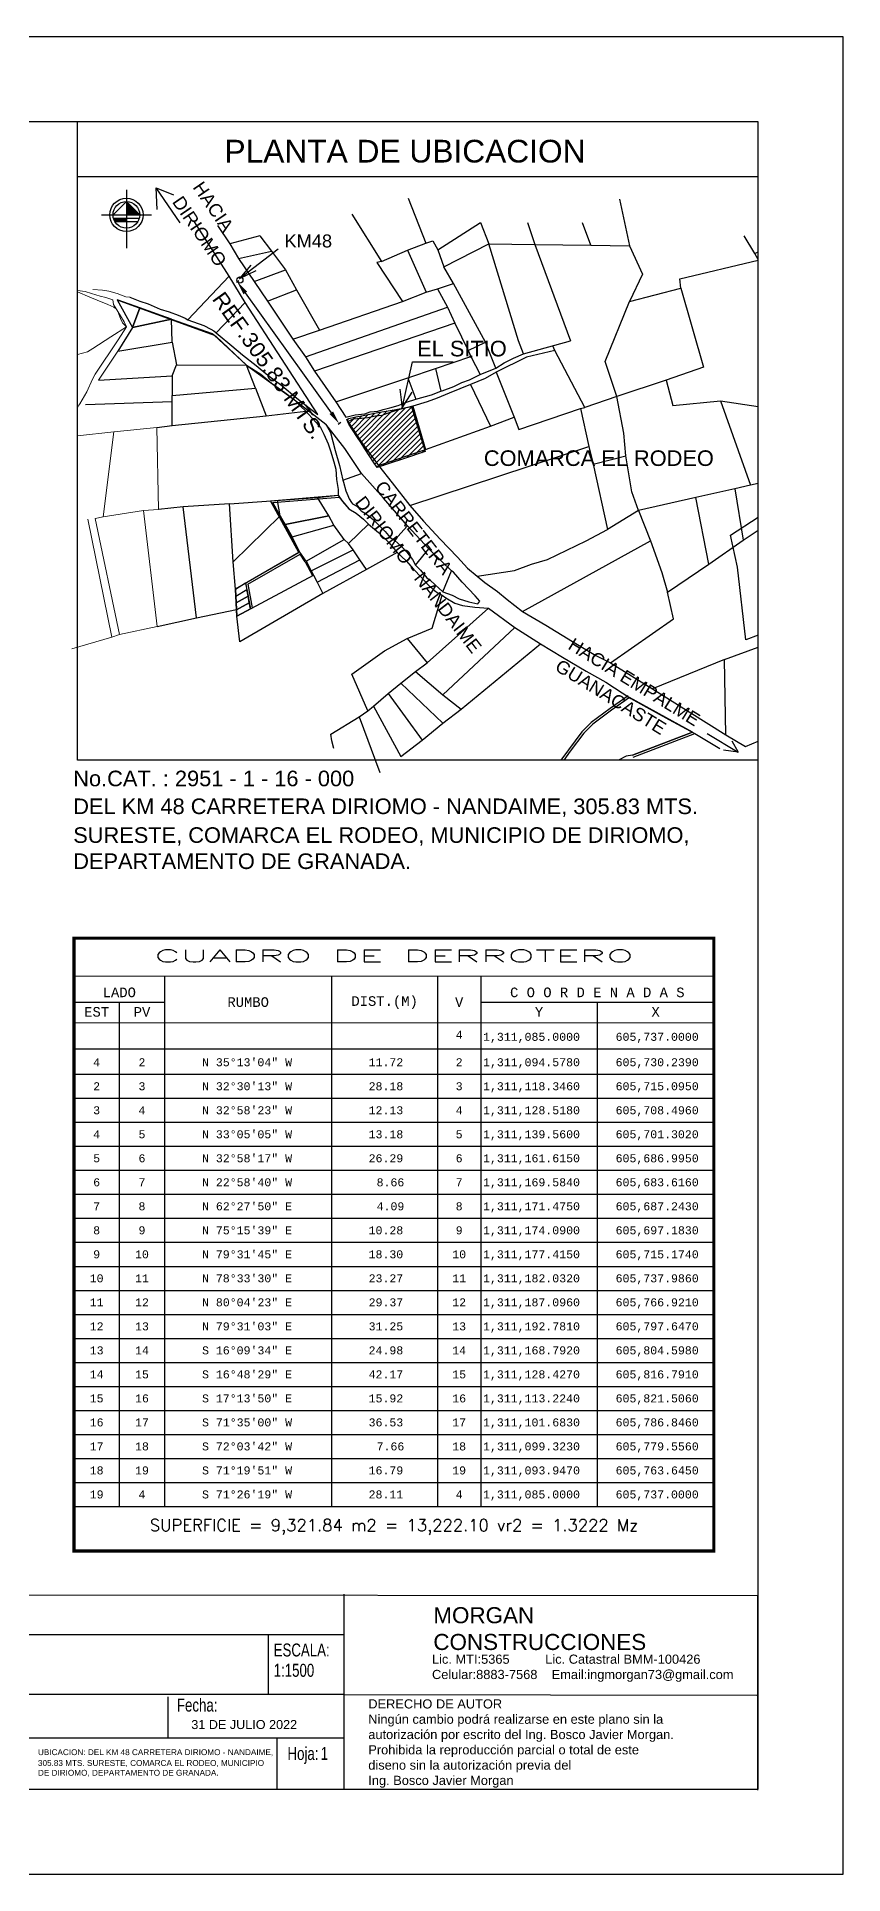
# Model space of a CAD drawing. Header units: millimetres. Extents: x 605064 to 1210630, y 1310999 to 2622410.
# Drawn here: x 605341.3 to 605483.4, y 1310999.4 to 1311323.2 of the extents above; entities that cross this region are included whole.
import ezdxf
from ezdxf.enums import TextEntityAlignment as Align

# ---------------------------------------------------------------- set-up
doc = ezdxf.new("R2010")
doc.units = ezdxf.units.MM
doc.header["$PDMODE"] = 32
doc.header["$PDSIZE"] = 0.3
for name, color, linetype in [('-42', 7, 'Continuous'), ('2', 1, 'Continuous'), ('CAJETIN', 5, 'Continuous'), ('CVL_CUADCON', 1, 'Continuous'), ('CVL_CUADCON_LIN', 8, 'Continuous'), ('CVL_CUADCON_TIT', 1, 'Continuous'), ('CVL_CUADCON_TX', 2, 'Continuous'), ('FRAME 025', 7, 'Continuous'), ('NORTE', 7, 'Continuous'), ('PAREDES', 8, 'Continuous')]:
    doc.layers.add(name, color=color, linetype=linetype)
doc.layers.add('FRAME 070', color=7, linetype='Continuous', lineweight=70)
doc.styles.add('HUECA1', font='HUECA1.shx')
doc.styles.add('MONOTXT4', font='MONOTXT4.shx')
doc.styles.add('PI', font='arial.ttf', dxfattribs={"height": 0.4})
doc.styles.add('PUNTOS PI', font='arial.ttf', dxfattribs={"height": 2.75})
doc.styles.add('TSN - Swis721 LtCn BT', font='swisscl.ttf')

# ---------------------------------------------------------------- blocks, each defined once
blk = doc.blocks.new('NORTE')
for points in [[(0, 0.4), (0, 0), (0.4, 0)], [(0, -0.1), (-0.387, -0.1, 0.067833), (-0.346, -0.2), (0, -0.2)]]:
    blk.add_hatch(color=256).paths.add_polyline_path(points)
for p, q in [((0, 0.75), (0, -1)), ((-0.75, 0), (0.75, 0)), ((0, 0.4), (-0.4, 0)), ((0, 0.4), (0.4, 0)), ((-0.387, -0.1), (0.387, -0.1)), ((-0.346, -0.2), (0.346, -0.2))]:
    blk.add_line(p, q)
for radius in [0.5, 0.4]:
    blk.add_circle((0, 0), radius)

msp = doc.modelspace()

# ---------------------------------------------------------------- hatches: boundary and pattern name
at = {"layer": 'CVL_CUADCON_TX'}
h = msp.add_hatch(dxfattribs=at)
h.set_pattern_fill('ANSI31', color=256, scale=0.2)
h.set_pattern_definition([(45, (-636.5337, 0), (-0.44901280605, 0.44901280605), [])])
h.paths.add_polyline_path([(605405.537, 1311248.725), (605406.266, 1311248.961), (605409.732, 1311250.115), (605409.26, 1311251.636), (605408.041, 1311255.672), (605407.346, 1311258.071), (605404.273, 1311257.502), (605401.38, 1311256.996), (605399.098, 1311256.534), (605397.299, 1311256.202), (605396.305, 1311255.94), (605395.943, 1311255.751), (605396.281, 1311254.954), (605397.711, 1311252.749), (605398.431, 1311251.645), (605399.091, 1311250.627), (605400.605, 1311248.251), (605401.281, 1311247.293), (605403.946, 1311248.188)])

# ---------------------------------------------------------------- linework, layer by layer
at = {"layer": '-42', "color": 6, "ltscale": 0.5}
for p, q in [((605463.544, 1311235.369), (605468.44, 1311238.578)), ((605466.252, 1311216.949), (605464.775, 1311229.771)), ((605468.44, 1311217.764), (605466.252, 1311216.949))]:
    msp.add_line(p, q, dxfattribs=at)
for p, q in [((605348.44, 1311195.731), (605348.44, 1311308.231)), ((605348.44, 1311298.602), (605468.44, 1311298.602)), ((605468.44, 1311195.731), (605348.44, 1311195.731))]:
    msp.add_line(p, q)
at = {"color": 0, "lineweight": -2}
msp.add_line((605395.447, 1311031.052), (605272.429, 1311031.052), dxfattribs=at)
at = {"color": 0}
msp.add_line((605395.447, 1311031.052), (605468.22, 1311030.947), dxfattribs=at)
msp.add_lwpolyline([(605064.34, 1310999.381), (605483.44, 1310999.381), (605483.44, 1311323.231), (605064.34, 1311323.231)], close=True)
at = {"layer": '2', "color": 1, "linetype": 'Continuous'}
for p, q in [((605406.756, 1311294.784), (605409.845, 1311286.875)), ((605444.022, 1311294.588), (605445.742, 1311286.392)), ((605396.821, 1311291.966), (605402.044, 1311283.61)), ((605375.205, 1311281.028), (605369.055, 1311290.64)), ((605373.118, 1311289.966), (605375.312, 1311286.746)), ((605380.57, 1311288.127), (605375.312, 1311286.746)), ((605380.57, 1311288.127), (605382.64, 1311285.47)), ((605411.959, 1311285.666), (605419.497, 1311290.504)), ((605419.497, 1311290.504), (605420.939, 1311286.752)), ((605427.773, 1311290.494), (605429.088, 1311286.614)), ((605438.963, 1311286.511), (605437.495, 1311290.441)), ((605467.834, 1311285.003), (605465.989, 1311288.143)), ((605375.312, 1311286.746), (605376.818, 1311284.159)), ((605376.818, 1311284.159), (605382.64, 1311285.47)), ((605382.64, 1311285.47), (605385.121, 1311282.129)), ((605402.044, 1311283.61), (605406.628, 1311285.614)), ((605406.628, 1311285.614), (605409.845, 1311286.875)), ((605406.628, 1311285.614), (605409.892, 1311278.188)), ((605409.845, 1311286.875), (605411.112, 1311287.262)), ((605411.112, 1311287.262), (605411.959, 1311285.666)), ((605411.959, 1311285.666), (605413.041, 1311282.7)), ((605413.041, 1311282.7), (605420.939, 1311286.752)), ((605426.184, 1311269.658), (605420.939, 1311286.752)), ((605420.939, 1311286.752), (605429.088, 1311286.614)), ((605429.088, 1311286.614), (605435.343, 1311269.655)), ((605429.088, 1311286.614), (605438.963, 1311286.511)), ((605438.963, 1311286.511), (605445.742, 1311286.392)), ((605445.742, 1311286.392), (605448.053, 1311281.4)), ((605467.834, 1311285.003), (605468.44, 1311285.339)), ((605468.44, 1311283.948), (605467.834, 1311285.003)), ((605376.818, 1311284.159), (605379.599, 1311280.102)), ((605379.599, 1311280.102), (605385.121, 1311282.129)), ((605385.121, 1311282.129), (605387.043, 1311278.634)), ((605402.044, 1311283.61), (605401.218, 1311283.459)), ((605401.218, 1311283.459), (605405.738, 1311276.567)), ((605414.707, 1311279.736), (605413.041, 1311282.7)), ((605454.628, 1311280.537), (605468.44, 1311283.88)), ((605367.87, 1311273.357), (605375.205, 1311281.028)), ((605378.012, 1311276.413), (605375.205, 1311281.028)), ((605379.599, 1311280.102), (605381.92, 1311276.653)), ((605381.92, 1311276.653), (605387.043, 1311278.634)), ((605387.043, 1311278.634), (605391.118, 1311271.516)), ((605409.892, 1311278.188), (605411.894, 1311278.782)), ((605411.894, 1311278.782), (605414.707, 1311279.736)), ((605411.894, 1311278.782), (605413.663, 1311275.59)), ((605420.373, 1311269.375), (605414.707, 1311279.736)), ((605448.053, 1311281.4), (605445.769, 1311276.562)), ((605445.769, 1311276.562), (605454.819, 1311278.893)), ((605454.819, 1311278.893), (605454.628, 1311280.537)), ((605454.819, 1311278.893), (605458.778, 1311264.968)), ((605372.865, 1311271.06), (605378.012, 1311276.413)), ((605381.92, 1311276.653), (605386.41, 1311269.908)), ((605388.654, 1311266.79), (605413.663, 1311275.59)), ((605391.118, 1311271.516), (605405.738, 1311276.567)), ((605405.738, 1311276.567), (605409.892, 1311278.188)), ((605413.663, 1311275.59), (605414.973, 1311272.752)), ((605441.46, 1311266), (605445.769, 1311276.562)), ((605365.11, 1311269.376), (605365.002, 1311273.45)), ((605414.973, 1311272.752), (605390.236, 1311264.279)), ((605414.973, 1311272.752), (605417.309, 1311267.938)), ((605355.556, 1311267.819), (605365.11, 1311269.376)), ((605365.11, 1311269.376), (605365.896, 1311265.383)), ((605386.41, 1311269.908), (605391.118, 1311271.516)), ((605386.41, 1311269.908), (605388.654, 1311266.79)), ((605417.309, 1311267.938), (605420.373, 1311269.375)), ((605421.145, 1311267.474), (605420.373, 1311269.375)), ((605427.077, 1311267.342), (605426.184, 1311269.658)), ((605427.077, 1311267.342), (605435.343, 1311269.655)), ((605432.608, 1311267.944), (605432.227, 1311268.783)), ((605388.654, 1311266.79), (605390.236, 1311264.279)), ((605411.538, 1311264.785), (605417.772, 1311266.873)), ((605417.309, 1311267.938), (605417.772, 1311266.873)), ((605417.772, 1311266.873), (605419.425, 1311263.71)), ((605422.188, 1311264.811), (605421.145, 1311267.474)), ((605437.874, 1311257.905), (605432.608, 1311267.944)), ((605443.524, 1311259.838), (605441.46, 1311266)), ((605352.145, 1311262.714), (605365.147, 1311263.459)), ((605365.147, 1311263.459), (605365.124, 1311260.031)), ((605365.147, 1311263.459), (605365.896, 1311265.383)), ((605365.896, 1311265.383), (605378.227, 1311265.334)), ((605379.804, 1311261.272), (605378.227, 1311265.334)), ((605390.236, 1311264.279), (605393.985, 1311258.879)), ((605393.985, 1311258.879), (605406.656, 1311263.142)), ((605406.656, 1311263.142), (605411.538, 1311264.785)), ((605406.656, 1311263.142), (605408.083, 1311259.361)), ((605411.538, 1311264.785), (605412.481, 1311260.791)), ((605419.425, 1311263.71), (605422.188, 1311264.811)), ((605422.266, 1311264.125), (605425.419, 1311256.167)), ((605452.241, 1311262.726), (605443.524, 1311259.838)), ((605458.778, 1311264.968), (605452.241, 1311262.726)), ((605452.241, 1311262.726), (605453.382, 1311258.261)), ((605365.124, 1311260.031), (605379.804, 1311261.272)), ((605365.142, 1311258.913), (605365.124, 1311260.031)), ((605379.804, 1311261.272), (605381.726, 1311256.407)), ((605417.731, 1311261.926), (605421.239, 1311254.622)), ((605443.524, 1311259.838), (605437.874, 1311257.905)), ((605453.382, 1311258.261), (605461.805, 1311259.065)), ((605461.805, 1311259.065), (605467.09, 1311244.206)), ((605461.805, 1311259.065), (605468.44, 1311258.053)), ((605365.142, 1311258.913), (605349.832, 1311258.363)), ((605365.165, 1311254.698), (605365.142, 1311258.913)), ((605400.034, 1311257.124), (605401.383, 1311257.267)), ((605407.566, 1311258.108), (605409.813, 1311250.476)), ((605421.239, 1311254.622), (605425.419, 1311256.167)), ((605425.419, 1311256.167), (605426.243, 1311254.012)), ((605426.243, 1311254.012), (605437.113, 1311257.723)), ((605437.113, 1311257.723), (605437.874, 1311257.905)), ((605437.113, 1311257.723), (605438.571, 1311250.999)), ((605362.446, 1311254.387), (605365.165, 1311254.698)), ((605409.813, 1311250.476), (605421.239, 1311254.622)), ((605401.51, 1311247.671), (605409.813, 1311250.476)), ((605407.042, 1311240.599), (605438.571, 1311250.999)), ((605438.571, 1311250.999), (605439.324, 1311247.93)), ((605439.324, 1311247.93), (605445.129, 1311249.355)), ((605395.205, 1311245.086), (605398.488, 1311246.282)), ((605439.324, 1311247.93), (605441.874, 1311236.385)), ((605464.301, 1311243.532), (605457.455, 1311241.999)), ((605467.09, 1311244.206), (605464.301, 1311243.532)), ((605464.301, 1311243.532), (605465.822, 1311234.522)), ((605468.44, 1311244.52), (605467.09, 1311244.206)), ((605367.1, 1311240.361), (605362.756, 1311239.935)), ((605375.251, 1311240.887), (605367.1, 1311240.361)), ((605369.431, 1311220.79), (605367.1, 1311240.361)), ((605375.251, 1311240.887), (605390.743, 1311242.046)), ((605375.919, 1311230.673), (605375.251, 1311240.887)), ((605382.459, 1311241.426), (605394.396, 1311242.414)), ((605387.489, 1311232.307), (605382.459, 1311241.426)), ((605382.868, 1311241.121), (605394.613, 1311242.095)), ((605387.671, 1311232.411), (605382.868, 1311241.121)), ((605384.172, 1311238.817), (605383.72, 1311241.52)), ((605390.743, 1311242.046), (605394.396, 1311242.414)), ((605392.726, 1311238.781), (605390.743, 1311242.046)), ((605447.339, 1311239.714), (605441.874, 1311236.385)), ((605457.455, 1311241.999), (605447.339, 1311239.714)), ((605447.339, 1311239.714), (605449.449, 1311234.416)), ((605459.752, 1311230.301), (605457.455, 1311241.999)), ((605384.172, 1311238.817), (605375.919, 1311230.673)), ((605384.172, 1311238.817), (605385.05, 1311237.261)), ((605385.05, 1311237.261), (605392.726, 1311238.781)), ((605385.05, 1311237.261), (605386.28, 1311235.094)), ((605386.28, 1311235.094), (605393.629, 1311237.124)), ((605393.629, 1311237.124), (605392.726, 1311238.781)), ((605395.466, 1311234.622), (605393.629, 1311237.124)), ((605396.222, 1311233.931), (605399.769, 1311237.324)), ((605404.349, 1311234.507), (605406.625, 1311237.005)), ((605410.355, 1311232.991), (605406.625, 1311237.005)), ((605465.822, 1311234.522), (605468.44, 1311236.277)), ((605387.671, 1311232.411), (605386.28, 1311235.094)), ((605388.764, 1311230.785), (605395.466, 1311234.622)), ((605396.222, 1311233.931), (605395.466, 1311234.622)), ((605397.052, 1311232.782), (605396.222, 1311233.931)), ((605426.876, 1311221.934), (605449.449, 1311234.416)), ((605449.449, 1311234.416), (605451.485, 1311228.787)), ((605459.752, 1311230.301), (605465.822, 1311234.522)), ((605464.775, 1311229.771), (605463.544, 1311235.369)), ((605376.319, 1311225.896), (605375.919, 1311230.673)), ((605387.489, 1311232.307), (605376.319, 1311225.896)), ((605378.092, 1311226.914), (605387.489, 1311232.307)), ((605388.764, 1311230.785), (605387.671, 1311232.411)), ((605388.584, 1311230.676), (605387.677, 1311232.027)), ((605388.584, 1311230.676), (605389.482, 1311229.027)), ((605388.764, 1311230.785), (605389.667, 1311229.127)), ((605389.667, 1311229.127), (605397.052, 1311232.782)), ((605390.694, 1311227.114), (605398.208, 1311231.047)), ((605398.208, 1311231.047), (605397.052, 1311232.782)), ((605399.39, 1311229.362), (605398.208, 1311231.047)), ((605404.786, 1311232.359), (605399.39, 1311229.362)), ((605408.026, 1311230.113), (605408.051, 1311230.113)), ((605408.051, 1311230.113), (605410.355, 1311232.991)), ((605452.443, 1311225.337), (605459.752, 1311230.301)), ((605376.515, 1311221.095), (605390.068, 1311228.363)), ((605389.481, 1311229.03), (605389.882, 1311228.265)), ((605389.667, 1311229.127), (605390.068, 1311228.363)), ((605390.068, 1311228.363), (605390.694, 1311227.114)), ((605390.694, 1311227.114), (605391.696, 1311225.126)), ((605399.39, 1311229.362), (605391.696, 1311225.126)), ((605412.868, 1311225.406), (605414.365, 1311229.128)), ((605451.485, 1311228.787), (605452.443, 1311225.337)), ((605376.473, 1311222.289), (605376.319, 1311225.896)), ((605391.696, 1311225.126), (605377.044, 1311216.597)), ((605410.997, 1311218.969), (605412.73, 1311224.786)), ((605453.509, 1311220.669), (605452.443, 1311225.337)), ((605362.492, 1311219.266), (605369.431, 1311220.79)), ((605369.431, 1311220.79), (605376.473, 1311222.289)), ((605376.515, 1311221.095), (605376.473, 1311222.289)), ((605377.044, 1311216.597), (605376.515, 1311221.095)), ((605410.094, 1311212.881), (605420.91, 1311222.5)), ((605420.91, 1311222.5), (605425.541, 1311219.109)), ((605442.415, 1311212.86), (605453.509, 1311220.669)), ((605402.594, 1311215.017), (605406.569, 1311217.172)), ((605406.569, 1311217.172), (605410.997, 1311218.969)), ((605406.569, 1311217.172), (605410.094, 1311212.881)), ((605412.874, 1311207.249), (605425.541, 1311219.109)), ((605425.541, 1311219.109), (605430.093, 1311216.252)), ((605396.83, 1311210.893), (605402.594, 1311215.017)), ((605416.055, 1311204.737), (605430.093, 1311216.252)), ((605462.483, 1311213.449), (605468.44, 1311215.675)), ((605399.604, 1311204.398), (605396.83, 1311210.893)), ((605405.475, 1311209.282), (605408.027, 1311211.346)), ((605408.027, 1311211.346), (605410.094, 1311212.881)), ((605408.027, 1311211.346), (605412.874, 1311207.249)), ((605442.415, 1311212.86), (605449.816, 1311208.309)), ((605462.483, 1311213.449), (605449.816, 1311208.309)), ((605462.736, 1311200.168), (605462.483, 1311213.449)), ((605400.626, 1311205.279), (605403.229, 1311207.47)), ((605403.229, 1311207.47), (605405.475, 1311209.282)), ((605403.229, 1311207.47), (605409.216, 1311199.276)), ((605405.475, 1311209.282), (605412.84, 1311202.246)), ((605412.874, 1311207.249), (605416.055, 1311204.737)), ((605449.816, 1311208.309), (605462.736, 1311200.168)), ((605398.075, 1311203.368), (605399.604, 1311204.398)), ((605399.604, 1311204.398), (605400.626, 1311205.279)), ((605400.626, 1311205.279), (605405.465, 1311196.382)), ((605412.84, 1311202.246), (605416.055, 1311204.737)), ((605393.13, 1311200.33), (605398.075, 1311203.368)), ((605398.075, 1311203.368), (605401.741, 1311193.539)), ((605409.216, 1311199.276), (605412.84, 1311202.246)), ((605446.266, 1311196.638), (605456.84, 1311200.679)), ((605393.3, 1311199.161), (605393.13, 1311200.33)), ((605393.646, 1311197.813), (605393.3, 1311199.161)), ((605405.465, 1311196.382), (605409.216, 1311199.276)), ((605446.408, 1311196.266), (605457.304, 1311200.43)), ((605457.304, 1311200.43), (605461.704, 1311197.801)), ((605462.736, 1311200.168), (605466.22, 1311198.146)), ((605466.22, 1311198.146), (605468.44, 1311199.1))]:
    msp.add_line(p, q, dxfattribs=at)
at = {"layer": '2', "color": 1, "linetype": 'Continuous', "lineweight": 0}
for p, q in [((605355.556, 1311267.819), (605352.145, 1311262.714)), ((605348.44, 1311252.869), (605354.877, 1311253.578)), ((605354.877, 1311253.578), (605352.975, 1311238.608)), ((605354.877, 1311253.578), (605362.446, 1311254.387)), ((605362.446, 1311254.387), (605362.756, 1311239.935)), ((605360.09, 1311239.751), (605352.975, 1311238.608)), ((605362.756, 1311239.935), (605360.09, 1311239.751)), ((605360.09, 1311239.751), (605362.492, 1311219.266)), ((605350.256, 1311238.196), (605354.509, 1311217.418)), ((605352.975, 1311238.608), (605351.577, 1311238.314)), ((605351.577, 1311238.314), (605355.857, 1311217.891)), ((605347.464, 1311215.361), (605354.509, 1311217.418)), ((605354.509, 1311217.418), (605355.857, 1311217.891)), ((605355.857, 1311217.891), (605362.492, 1311219.266))]:
    msp.add_line(p, q, dxfattribs=at)
for points in [[(605348.44, 1311278.521), (605349.808, 1311278.357), (605350.901, 1311277.979), (605352.425, 1311277.501), (605353.441, 1311277.25), (605354.686, 1311276.873)], [(605357.686, 1311277.315), (605356.994, 1311277.418), (605355.417, 1311277.969), (605353.943, 1311278.419), (605352.876, 1311278.566), (605351.149, 1311278.659)], [(605348.44, 1311278.282), (605350.594, 1311277.36), (605351.895, 1311276.791), (605353.787, 1311276.039), (605354.857, 1311275.559), (605355.275, 1311275.252), (605355.566, 1311274.798), (605356.651, 1311273), (605357.107, 1311272.1), (605354.331, 1311270.346), (605351.163, 1311268.267), (605350.208, 1311267.702), (605348.44, 1311267.226)], [(605348.44, 1311278.282), (605350.594, 1311277.36), (605351.895, 1311276.791), (605353.787, 1311276.039), (605354.857, 1311275.559), (605355.275, 1311275.252), (605355.566, 1311274.798), (605356.651, 1311273), (605357.107, 1311272.1), (605354.331, 1311270.346), (605351.163, 1311268.267), (605350.208, 1311267.702), (605348.44, 1311267.226)], [(605354.686, 1311276.873), (605354.798, 1311276.027), (605355.551, 1311274.803), (605356.025, 1311273.555), (605356.376, 1311272.791), (605357.107, 1311272.1), (605355.594, 1311269.825), (605351.569, 1311263.759), (605351.106, 1311262.899), (605350.101, 1311260.672), (605348.83, 1311258.524), (605348.696, 1311258.28), (605348.44, 1311257.811)], [(605355.447, 1311276.876), (605358.147, 1311271.991), (605355.556, 1311267.819)]]:
    msp.add_lwpolyline(points, dxfattribs=at)
at = {"layer": '2', "color": 1, "linetype": 'Continuous'}
for points in [[(605355.447, 1311276.876), (605356.642, 1311276.447), (605359.437, 1311275.44), (605363.198, 1311274.105), (605365.002, 1311273.45)], [(605355.447, 1311276.876), (605372.537, 1311270.665), (605378.227, 1311265.334), (605386.725, 1311259.237), (605392.2, 1311254.961)], [(605357.686, 1311277.315), (605359.458, 1311276.634), (605360.932, 1311276.156), (605363.042, 1311275.222), (605364.592, 1311274.77), (605366.192, 1311274.19), (605367.413, 1311273.661), (605367.87, 1311273.357)], [(605372.496, 1311271.39), (605373.235, 1311270.731), (605375.678, 1311268.731), (605377.561, 1311267.187), (605379.928, 1311265.289), (605381.99, 1311263.567), (605384.458, 1311261.746), (605387.105, 1311259.543), (605389.599, 1311257.595), (605390.795, 1311256.633), (605378.012, 1311276.413)], [(605365.002, 1311273.45), (605372.193, 1311270.906), (605372.88, 1311270.425), (605378.227, 1311265.334)], [(605367.87, 1311273.357), (605370.691, 1311272.324), (605371.962, 1311271.693), (605372.496, 1311271.39)], [(605422.188, 1311264.811), (605423.657, 1311265.756), (605425.329, 1311266.574), (605427.077, 1311267.342)], [(605432.608, 1311267.944), (605427.612, 1311266.785), (605422.266, 1311264.125)], [(605378.227, 1311265.334), (605380.745, 1311263.741), (605382.654, 1311262.197), (605385.02, 1311260.553), (605386.725, 1311259.237), (605387.769, 1311258.097), (605388.711, 1311257.236)], [(605412.76, 1311260.843), (605414.762, 1311261.612), (605416.206, 1311262.277), (605417.55, 1311262.738), (605418.487, 1311263.25), (605419.425, 1311263.71)], [(605422.266, 1311264.125), (605420.316, 1311263.027), (605417.731, 1311261.926)], [(605401.383, 1311257.267), (605402.34, 1311257.558), (605403.532, 1311257.816), (605404.951, 1311258.252), (605406.421, 1311258.816), (605408.083, 1311259.361)], [(605417.731, 1311261.926), (605413.954, 1311260.415), (605411.876, 1311259.544), (605410.101, 1311258.878), (605407.566, 1311258.108)], [(605408.083, 1311259.361), (605410.833, 1311260.126), (605412.481, 1311260.791), (605412.76, 1311260.843)], [(605445.129, 1311249.355), (605444.778, 1311253.341), (605443.524, 1311259.838)], [(605365.165, 1311254.698), (605381.726, 1311256.407), (605388.711, 1311257.236)], [(605388.711, 1311257.236), (605389.731, 1311256.07), (605390.495, 1311255.26), (605391.259, 1311254.347), (605391.847, 1311253.18), (605392.614, 1311251.505), (605393.05, 1311250.262), (605393.615, 1311248.307), (605394, 1311247.012), (605394.133, 1311245.183), (605394.418, 1311243.431), (605394.396, 1311242.414)], [(605393.985, 1311258.879), (605395.745, 1311256.191), (605397.394, 1311256.577), (605399.119, 1311256.786), (605400.034, 1311257.124)], [(605407.566, 1311258.108), (605404.777, 1311257.413), (605403.027, 1311256.823), (605402.115, 1311256.49), (605400.973, 1311256.334), (605399.629, 1311256.076), (605398.513, 1311255.945), (605397.066, 1311255.839), (605396.078, 1311255.43)], [(605398.488, 1311246.282), (605395.547, 1311250.645), (605392.2, 1311254.961)], [(605392.2, 1311254.961), (605393.027, 1311253.482), (605393.869, 1311250.302), (605394.664, 1311247.681), (605395.205, 1311245.086)], [(605396.078, 1311255.43), (605398.757, 1311251.423), (605401.51, 1311247.671)], [(605447.339, 1311239.714), (605446.179, 1311243.01), (605445.129, 1311249.355)], [(605406.625, 1311237.005), (605402.393, 1311241.937), (605398.488, 1311246.282)], [(605401.51, 1311247.671), (605403.932, 1311244.604), (605407.042, 1311240.599)], [(605394.133, 1311245.183), (605394.418, 1311243.431), (605394.402, 1311242.662), (605394.426, 1311242.417), (605394.766, 1311241.869), (605395.722, 1311240.678), (605396.308, 1311240.032)], [(605395.205, 1311245.086), (605395.355, 1311244.704), (605395.751, 1311243.229), (605396.101, 1311242.388), (605396.351, 1311241.802), (605396.778, 1311241.164), (605396.954, 1311240.909), (605397.687, 1311240.472), (605398.444, 1311239.679), (605399.404, 1311239.063), (605400.591, 1311238.14), (605401.65, 1311237.092), (605402.658, 1311236.043), (605403.591, 1311234.995), (605404.349, 1311234.507)], [(605394.396, 1311242.414), (605395.136, 1311241.324), (605396.308, 1311240.032), (605397.58, 1311239.248), (605398.852, 1311238.185), (605399.769, 1311237.324)], [(605407.042, 1311240.599), (605409.437, 1311237.837), (605412.392, 1311234.695), (605415.448, 1311231.503), (605417.206, 1311229.577), (605418.911, 1311228.185)], [(605399.769, 1311237.324), (605401.525, 1311235.83), (605403.358, 1311234.082), (605404.786, 1311232.359)], [(605418.911, 1311228.185), (605425.489, 1311229.141), (605428.453, 1311230.248), (605431.317, 1311231.126), (605438.102, 1311234.385), (605441.874, 1311236.385)], [(605404.349, 1311234.507), (605405.635, 1311233.305), (605406.518, 1311232.384), (605407.499, 1311231.107), (605408.051, 1311230.113)], [(605378.465, 1311226.741), (605387.677, 1311232.027)], [(605404.786, 1311232.359), (605406.415, 1311230.865), (605407.663, 1311229.395), (605409.064, 1311227.926), (605410.262, 1311226.608), (605411.407, 1311225.621), (605412.018, 1311225.191), (605412.73, 1311224.786)], [(605408.051, 1311230.113), (605408.908, 1311229.193), (605410.016, 1311227.864), (605410.622, 1311227.428), (605411.48, 1311226.635), (605412.161, 1311226.046), (605412.868, 1311225.406)], [(605414.365, 1311229.128), (605412.675, 1311230.74), (605410.355, 1311232.991)], [(605376.313, 1311225.896), (605378.078, 1311226.992), (605378.922, 1311222.386)], [(605378.092, 1311226.914), (605378.922, 1311222.386)], [(605378.465, 1311226.741), (605379.233, 1311222.553)], [(605412.868, 1311225.406), (605414.489, 1311224.836), (605415.753, 1311224.192), (605417.451, 1311223.646), (605419.022, 1311223.279), (605419.38, 1311223.759), (605418.523, 1311224.68), (605416.255, 1311227.108), (605414.744, 1311228.846), (605414.365, 1311229.128)], [(605418.911, 1311228.185), (605420.235, 1311227.071), (605422.474, 1311225.452), (605424.204, 1311224.034), (605426.876, 1311221.934)], [(605376.319, 1311225.896), (605376.515, 1311221.097)], [(605376.515, 1311221.097), (605376.469, 1311222.241), (605376.419, 1311223.451), (605376.37, 1311224.661), (605378.294, 1311225.814)], [(605376.419, 1311223.451), (605378.507, 1311224.649)], [(605378.721, 1311223.484), (605376.469, 1311222.241)], [(605378.922, 1311222.386), (605378.721, 1311223.484), (605378.507, 1311224.649), (605378.294, 1311225.814)], [(605412.73, 1311224.786), (605413.366, 1311224.331), (605414.993, 1311223.421), (605416.34, 1311223.019), (605418.473, 1311222.721), (605420.91, 1311222.5)], [(605376.515, 1311221.097), (605378.922, 1311222.386)], [(605426.876, 1311221.934), (605430.996, 1311219.533), (605435.701, 1311216.676), (605439.821, 1311214.199), (605442.415, 1311212.86)], [(605430.093, 1311216.252), (605433.959, 1311213.901), (605438.105, 1311211.398), (605441.588, 1311209.503), (605446.014, 1311206.595), (605452.677, 1311202.906), (605457.304, 1311200.43)], [(605445.525, 1311207.094), (605442.326, 1311204.862), (605439.018, 1311202.362), (605437.378, 1311200.75), (605434.982, 1311197.575), (605433.669, 1311195.731)], [(605445.752, 1311206.767), (605442.56, 1311204.54), (605439.278, 1311202.06), (605437.678, 1311200.487), (605435.303, 1311197.34), (605434.157, 1311195.731)], [(605456.869, 1311200.69), (605445.752, 1311206.767)], [(605456.84, 1311200.679), (605446.266, 1311196.638), (605445.152, 1311196.446), (605443.828, 1311195.731)]]:
    msp.add_lwpolyline(points, dxfattribs=at)
at = {"layer": '2', "color": 1, "linetype": 'Continuous', "flags": 128}
msp.add_lwpolyline([(605468.44, 1311217.764), (605466.252, 1311216.949), (605464.775, 1311229.771), (605463.544, 1311235.369), (605468.44, 1311238.578)], dxfattribs=at)
at = {"layer": '2', "color": 1, "linetype": 'Continuous'}
for points in [[(605378.294, 1311225.814), (605378.507, 1311224.649), (605376.419, 1311223.451), (605376.37, 1311224.661)], [(605378.507, 1311224.649), (605378.721, 1311223.484), (605376.469, 1311222.241), (605376.419, 1311223.451)], [(605378.721, 1311223.484), (605378.922, 1311222.386), (605376.515, 1311221.097), (605376.469, 1311222.241)]]:
    msp.add_lwpolyline(points, close=True, dxfattribs=at)
msp.add_point((605417.772, 1311266.873), dxfattribs=at)
at = {"layer": 'CAJETIN'}
for p, q in [((605468.44, 1311308.231), (605079.34, 1311308.231)), ((605468.44, 1311014.381), (605468.44, 1311308.231)), ((605079.34, 1311014.381), (605468.44, 1311014.381))]:
    msp.add_line(p, q, dxfattribs=at)
at = {"layer": 'CVL_CUADCON', "color": 1, "linetype": 'Continuous', "const_width": 0.564, "flags": 128}
msp.add_lwpolyline([(605347.831, 1311164.354), (605460.635, 1311164.354), (605460.635, 1311056.354), (605347.831, 1311056.354)], close=True, dxfattribs=at)
at = {"layer": 'CVL_CUADCON', "color": 1, "linetype": 'Continuous', "const_width": 0.212, "flags": 128}
for points in [[(605347.831, 1311157.655), (605460.635, 1311157.655)], [(605347.831, 1311149.449), (605460.635, 1311149.449)], [(605347.831, 1311064.206), (605460.635, 1311064.206)]]:
    msp.add_lwpolyline(points, dxfattribs=at)
at = {"layer": 'CVL_CUADCON_LIN', "color": 8, "linetype": 'Continuous'}
for p, q in [((605363.811, 1311157.655), (605363.811, 1311064.206)), ((605393.25, 1311157.655), (605393.25, 1311064.206)), ((605411.93, 1311157.655), (605411.93, 1311064.206)), ((605419.527, 1311157.655), (605419.527, 1311064.206)), ((605347.831, 1311153.102), (605363.811, 1311153.102)), ((605355.815, 1311153.102), (605355.815, 1311064.206)), ((605419.527, 1311153.102), (605460.635, 1311153.102)), ((605440.081, 1311153.102), (605440.081, 1311064.206)), ((605347.831, 1311144.857), (605460.635, 1311144.857)), ((605347.831, 1311140.375), (605460.635, 1311140.375)), ((605347.831, 1311136.143), (605460.635, 1311136.143)), ((605347.831, 1311131.912), (605460.635, 1311131.912)), ((605347.831, 1311127.68), (605460.635, 1311127.68)), ((605347.831, 1311123.448), (605460.635, 1311123.448)), ((605347.831, 1311119.217), (605460.635, 1311119.217)), ((605347.831, 1311114.985), (605460.635, 1311114.985)), ((605347.831, 1311110.754), (605460.635, 1311110.754)), ((605347.831, 1311106.522), (605460.635, 1311106.522)), ((605347.831, 1311102.29), (605460.635, 1311102.29)), ((605347.831, 1311098.059), (605460.635, 1311098.059)), ((605347.831, 1311093.827), (605460.635, 1311093.827)), ((605347.831, 1311089.596), (605460.635, 1311089.596)), ((605347.831, 1311085.364), (605460.635, 1311085.364)), ((605347.831, 1311081.132), (605460.635, 1311081.132)), ((605347.831, 1311076.901), (605460.635, 1311076.901)), ((605347.831, 1311072.669), (605460.635, 1311072.669)), ((605347.831, 1311068.438), (605460.635, 1311068.438)), ((605347.831, 1311064.206), (605460.635, 1311064.206))]:
    msp.add_line(p, q, dxfattribs=at)
at = {"layer": 'CVL_CUADCON_TX', "color": 1}
msp.add_line((605376.915, 1311280.232), (605376.462, 1311279.907), dxfattribs=at)
at = {"layer": 'CVL_CUADCON_TX', "color": 2}
for p, q in [((605378.024, 1311278.074), (605393.18, 1311256.965)), ((605394.871, 1311255.224), (605394.418, 1311254.898))]:
    msp.add_line(p, q, dxfattribs=at)
at = {"layer": 'CVL_CUADCON_TX'}
for points in [[(605366.572, 1311290.418), (605362.291, 1311296.583)], [(605362.518, 1311292.801), (605362.291, 1311296.583), (605365.39, 1311295.38)], [(605405.686, 1311257.835), (605407.485, 1311265.946), (605414.655, 1311265.946)], [(605405.291, 1311261.106), (605405.686, 1311257.835), (605407.427, 1311260.573)], [(605459.431, 1311200.436), (605464.914, 1311197.135)], [(605463.794, 1311199.166), (605464.914, 1311197.135), (605462.313, 1311197.48)]]:
    msp.add_lwpolyline(points, dxfattribs=at)
at = {"layer": 'CVL_CUADCON_TX', "color": 2, "linetype": 'Continuous'}
for points in [[(605377.024, 1311280.636), (605383.804, 1311285.878)], [(605378.983, 1311282.948), (605377.024, 1311280.636), (605379.918, 1311282.03)]]:
    msp.add_lwpolyline(points, dxfattribs=at)
at = {"layer": 'CVL_CUADCON_TX'}
msp.add_lwpolyline([(605401.281, 1311247.293), (605400.605, 1311248.251), (605399.091, 1311250.627), (605398.431, 1311251.645), (605397.711, 1311252.749), (605396.281, 1311254.954), (605395.943, 1311255.751), (605396.305, 1311255.94), (605397.299, 1311256.202), (605399.098, 1311256.534), (605401.38, 1311256.996), (605404.273, 1311257.502), (605407.346, 1311258.071), (605408.041, 1311255.672), (605409.26, 1311251.636), (605409.732, 1311250.115), (605406.266, 1311248.961), (605405.537, 1311248.725), (605403.946, 1311248.188)], close=True, dxfattribs=at)
msp.add_lwpolyline([(605401.281, 1311247.293), (605400.605, 1311248.251), (605399.091, 1311250.627), (605398.431, 1311251.645), (605397.711, 1311252.749), (605396.281, 1311254.954), (605395.943, 1311255.751), (605396.305, 1311255.94), (605397.299, 1311256.202), (605399.098, 1311256.534), (605401.38, 1311256.996), (605404.273, 1311257.502), (605407.346, 1311258.071), (605408.041, 1311255.672), (605409.26, 1311251.636), (605409.732, 1311250.115), (605406.266, 1311248.961), (605405.537, 1311248.725), (605403.946, 1311248.188)], close=True, dxfattribs=at)
msp.add_circle((605377.078, 1311280.349), 0.543, dxfattribs=at)
at = {"layer": 'CVL_CUADCON_TX', "color": 2}
for points in [[(605378.349, 1311278.307), (605377.699, 1311277.84), (605376.624, 1311280.023)], [(605393.505, 1311257.198), (605392.855, 1311256.731), (605394.58, 1311255.015)]]:
    msp.add_solid(points, dxfattribs=at)
at = {"layer": 'FRAME 025', "color": 0, "lineweight": -2}
for p, q in [((605238.652, 1311048.734), (605468.383, 1311048.501)), ((605468.392, 1311014.229), (605468.392, 1311048.533))]:
    msp.add_line(p, q, dxfattribs=at)
at = {"layer": 'FRAME 070', "color": 0, "lineweight": 25}
for p, q in [((605395.447, 1311014.521), (605395.447, 1311048.73)), ((605238.652, 1311041.642), (605395.447, 1311041.642)), ((605382.14, 1311031.136), (605382.14, 1311041.642)), ((605364.426, 1311023.563), (605364.426, 1311030.623)), ((605272.429, 1311023.396), (605395.447, 1311023.396)), ((605383.645, 1311014.521), (605383.645, 1311023.396))]:
    msp.add_line(p, q, dxfattribs=at)
at = {"layer": 'PAREDES', "color": 0}
msp.add_line((605238.674, 1311014.46), (605468.44, 1311014.381), dxfattribs=at)

# ---------------------------------------------------------------- block references
at = {"layer": 'NORTE', "xscale": 5.875199999973276, "yscale": 5.875199999973276, "zscale": 5.875199999973276}
msp.add_blockref('NORTE', (605357.063, 1311291.841), dxfattribs=at)

# ---------------------------------------------------------------- texts
at = {"style": 'PI'}
for s, height, p in [('PLANTA DE UBICACION', 4, (605374.359, 1311301.066)), ('No.CAT. : 2951 - 1 - 16 - 000', 2.75, (605347.697, 1311191.132)), ('DEL KM 48 CARRETERA DIRIOMO - NANDAIME, 305.83 MTS.', 2.75, (605347.697, 1311186.227)), ('SURESTE, COMARCA EL RODEO, MUNICIPIO DE DIRIOMO,', 2.75, (605347.697, 1311181.156)), ('DEPARTAMENTO DE GRANADA.', 2.75, (605347.697, 1311176.552)), ('31 DE JULIO 2022', 1.5908, (605368.511, 1311024.971)), ('305.83 MTS. SURESTE, COMARCA EL RODEO, MUNICIPIO', 1.03132, (605341.476, 1311018.475)), ('UBICACION: DEL KM 48 CARRETERA DIRIOMO - NANDAIME,', 1.03132, (605341.476, 1311020.377)), ('DE DIRIOMO, DEPARTAMENTO DE GRANADA.', 1.03132, (605341.476, 1311016.749))]:
    msp.add_text(s, height=height, dxfattribs=at).set_placement(p)
at = {"layer": 'CVL_CUADCON_TIT', "color": 1, "style": 'HUECA1', "width": 2.180836}
msp.add_text('CUADRO DE DERROTERO', height=2.11579, dxfattribs=at).set_placement((605361.936, 1311160.164), (605446.53, 1311160.164), align=Align.FIT)
at = {"layer": 'CVL_CUADCON_TIT', "color": 1, "style": 'MONOTXT4'}
for s, height, p in [('LADO', 1.6926, (605355.815, 1311153.961)), ('C O O R D E N A D A S', 1.69264, (605440.08, 1311153.961)), ('EST', 1.6926, (605351.823, 1311150.525)), ('PV', 1.6926, (605359.821, 1311150.525)), ('Y', 1.693, (605429.811, 1311150.525)), ('X', 1.693, (605450.362, 1311150.525))]:
    msp.add_text(s, height=height, dxfattribs=at).set_placement(p, align=Align.CENTER)
at = {"layer": 'CVL_CUADCON_TIT', "color": 1}
for s, height, style, p in [('RUMBO', 1.6926, 'MONOTXT4', (605378.538, 1311153.098)), ('DIST.(M)', 1.6926, 'MONOTXT4', (605402.588, 1311153.098)), ('V', 1.693, 'MONOTXT4', (605415.734, 1311153.098)), ('SUPERFICIE = 9,321.84 m2 = 13,222.10 vr2 = 1.3222 Mz', 2.11579, 'HUECA1', (605404.233, 1311060.585))]:
    msp.add_text(s, height=height, dxfattribs=dict(at, style=style)).set_placement(p, align=Align.MIDDLE)
at = {"layer": 'CVL_CUADCON_TX', "style": 'PUNTOS PI'}
for s, rotation, p in [('DIRIOMO', 304.26473, (605365.046, 1311294.129)), ('HACIA ', 304.26473, (605368.672, 1311296.696)), ('CARRETERA', 307.82969, (605400.73, 1311243.844)), ('DIRIOMO - NANDAIME', 307.82969, (605397.241, 1311241.135)), ('HACIA EMPALME', 328.41362, (605434.746, 1311215.451)), ('GUANACASTE', 328.41362, (605432.432, 1311211.688))]:
    msp.add_text(s, height=2.3, rotation=rotation, dxfattribs=at).set_placement(p)
at = {"layer": 'CVL_CUADCON_TX', "color": 2, "linetype": 'Continuous', "style": 'PUNTOS PI'}
msp.add_text('KM48', height=2.3, dxfattribs=at).set_placement((605389.131, 1311287.245), align=Align.MIDDLE)
msp.add_text('KM48', height=2.3, dxfattribs=at).set_placement((605389.131, 1311287.245), align=Align.MIDDLE)
at = {"layer": 'CVL_CUADCON_TX', "style": 'PI'}
for s, p in [('EL SITIO', (605408.323, 1311266.895)), ('COMARCA EL RODEO', (605420.08, 1311247.586))]:
    msp.add_text(s, height=2.75, dxfattribs=at).set_placement(p)
at = {"layer": 'CVL_CUADCON_TX', "color": 2, "style": 'MONOTXT4'}
for s, height, p in [('4', 1.411, (605415.728, 1311146.621)), ('4', 1.411, (605351.823, 1311141.785)), ('2', 1.411, (605359.813, 1311141.785)), ('2', 1.411, (605415.728, 1311141.785)), ('2', 1.411, (605351.823, 1311137.554)), ('3', 1.411, (605359.813, 1311137.554)), ('3', 1.411, (605415.728, 1311137.554)), ('3', 1.411, (605351.823, 1311133.322)), ('4', 1.411, (605359.813, 1311133.322)), ('4', 1.411, (605415.728, 1311133.322)), ('4', 1.411, (605351.823, 1311129.09)), ('5', 1.411, (605359.813, 1311129.09)), ('5', 1.411, (605415.728, 1311129.09)), ('5', 1.411, (605351.823, 1311124.859)), ('6', 1.411, (605359.813, 1311124.859)), ('6', 1.411, (605415.728, 1311124.859)), ('6', 1.411, (605351.823, 1311120.627)), ('7', 1.411, (605359.813, 1311120.627)), ('7', 1.411, (605415.728, 1311120.627)), ('7', 1.411, (605351.823, 1311116.396)), ('8', 1.411, (605359.813, 1311116.396)), ('8', 1.411, (605415.728, 1311116.396)), ('8', 1.411, (605351.823, 1311112.164)), ('9', 1.411, (605359.813, 1311112.164)), ('9', 1.411, (605415.728, 1311112.164)), ('9', 1.411, (605351.823, 1311107.933)), ('10', 1.4105, (605359.813, 1311107.933)), ('10', 1.4105, (605415.728, 1311107.933)), ('10', 1.4105, (605351.823, 1311103.701)), ('11', 1.4105, (605359.813, 1311103.701)), ('11', 1.4105, (605415.728, 1311103.701)), ('11', 1.4105, (605351.823, 1311099.469)), ('12', 1.4105, (605359.813, 1311099.469)), ('12', 1.4105, (605415.728, 1311099.469)), ('12', 1.4105, (605351.823, 1311095.238)), ('13', 1.4105, (605359.813, 1311095.238)), ('13', 1.4105, (605415.728, 1311095.238)), ('13', 1.4105, (605351.823, 1311091.006)), ('14', 1.4105, (605359.813, 1311091.006)), ('14', 1.4105, (605415.728, 1311091.006)), ('14', 1.4105, (605351.823, 1311086.775)), ('15', 1.4105, (605359.813, 1311086.775)), ('15', 1.4105, (605415.728, 1311086.775)), ('15', 1.4105, (605351.823, 1311082.543)), ('16', 1.4105, (605359.813, 1311082.543)), ('16', 1.4105, (605415.728, 1311082.543)), ('16', 1.4105, (605351.823, 1311078.311)), ('17', 1.4105, (605359.813, 1311078.311)), ('17', 1.4105, (605415.728, 1311078.311)), ('17', 1.4105, (605351.823, 1311074.08)), ('18', 1.4105, (605359.813, 1311074.08)), ('18', 1.4105, (605415.728, 1311074.08)), ('18', 1.4105, (605351.823, 1311069.848)), ('19', 1.4105, (605359.813, 1311069.848)), ('19', 1.4105, (605415.728, 1311069.848)), ('19', 1.4105, (605351.823, 1311065.617)), ('4', 1.411, (605359.813, 1311065.617)), ('4', 1.411, (605415.728, 1311065.617))]:
    msp.add_text(s, height=height, dxfattribs=at).set_placement(p, align=Align.CENTER)
for s, height, p in [('1,311,085.0000', 1.41053, (605419.937, 1311146.268)), ('605,737.0000', 1.41053, (605443.31, 1311146.268)), ('N 35%%D13\'04" W', 1.41053, (605370.4, 1311141.785)), ('11.72', 1.4105, (605399.767, 1311141.785)), ('1,311,094.5780', 1.41053, (605419.937, 1311141.785)), ('605,730.2390', 1.41053, (605443.31, 1311141.785)), ('N 32%%D30\'13" W', 1.41053, (605370.4, 1311137.554)), ('28.18', 1.4105, (605399.767, 1311137.554)), ('1,311,118.3460', 1.41053, (605419.937, 1311137.554)), ('605,715.0950', 1.41053, (605443.31, 1311137.554)), ('N 32%%D58\'23" W', 1.41053, (605370.4, 1311133.322)), ('12.13', 1.4105, (605399.767, 1311133.322)), ('1,311,128.5180', 1.41053, (605419.937, 1311133.322)), ('605,708.4960', 1.41053, (605443.31, 1311133.322)), ('N 33%%D05\'05" W', 1.41053, (605370.4, 1311129.09)), ('13.18', 1.4105, (605399.767, 1311129.09)), ('1,311,139.5600', 1.41053, (605419.937, 1311129.09)), ('605,701.3020', 1.41053, (605443.31, 1311129.09)), ('N 32%%D58\'17" W', 1.41053, (605370.4, 1311124.859)), ('26.29', 1.4105, (605399.767, 1311124.859)), ('1,311,161.6150', 1.41053, (605419.937, 1311124.859)), ('605,686.9950', 1.41053, (605443.31, 1311124.859)), ('N 22%%D58\'40" W', 1.41053, (605370.4, 1311120.627)), ('8.66', 1.4105, (605401.177, 1311120.627)), ('1,311,169.5840', 1.41053, (605419.937, 1311120.627)), ('605,683.6160', 1.41053, (605443.31, 1311120.627)), ('N 62%%D27\'50" E', 1.41053, (605370.4, 1311116.396)), ('4.09', 1.4105, (605401.177, 1311116.396)), ('1,311,171.4750', 1.41053, (605419.937, 1311116.396)), ('605,687.2430', 1.41053, (605443.31, 1311116.396)), ('N 75%%D15\'39" E', 1.41053, (605370.4, 1311112.164)), ('10.28', 1.4105, (605399.767, 1311112.164)), ('1,311,174.0900', 1.41053, (605419.937, 1311112.164)), ('605,697.1830', 1.41053, (605443.31, 1311112.164)), ('N 79%%D31\'45" E', 1.41053, (605370.4, 1311107.933)), ('18.30', 1.4105, (605399.767, 1311107.933)), ('1,311,177.4150', 1.41053, (605419.937, 1311107.933)), ('605,715.1740', 1.41053, (605443.31, 1311107.933)), ('N 78%%D33\'30" E', 1.41053, (605370.4, 1311103.701)), ('23.27', 1.4105, (605399.767, 1311103.701)), ('1,311,182.0320', 1.41053, (605419.937, 1311103.701)), ('605,737.9860', 1.41053, (605443.31, 1311103.701)), ('N 80%%D04\'23" E', 1.41053, (605370.4, 1311099.469)), ('29.37', 1.4105, (605399.767, 1311099.469)), ('1,311,187.0960', 1.41053, (605419.937, 1311099.469)), ('605,766.9210', 1.41053, (605443.31, 1311099.469)), ('N 79%%D31\'03" E', 1.41053, (605370.4, 1311095.238)), ('31.25', 1.4105, (605399.767, 1311095.238)), ('1,311,192.7810', 1.41053, (605419.937, 1311095.238)), ('605,797.6470', 1.41053, (605443.31, 1311095.238)), ('S 16%%D09\'34" E', 1.41053, (605370.4, 1311091.006)), ('24.98', 1.4105, (605399.767, 1311091.006)), ('1,311,168.7920', 1.41053, (605419.937, 1311091.006)), ('605,804.5980', 1.41053, (605443.31, 1311091.006)), ('S 16%%D48\'29" E', 1.41053, (605370.4, 1311086.775)), ('42.17', 1.4105, (605399.767, 1311086.775)), ('1,311,128.4270', 1.41053, (605419.937, 1311086.775)), ('605,816.7910', 1.41053, (605443.31, 1311086.775)), ('S 17%%D13\'50" E', 1.41053, (605370.4, 1311082.543)), ('15.92', 1.4105, (605399.767, 1311082.543)), ('1,311,113.2240', 1.41053, (605419.937, 1311082.543)), ('605,821.5060', 1.41053, (605443.31, 1311082.543)), ('S 71%%D35\'00" W', 1.41053, (605370.4, 1311078.311)), ('36.53', 1.4105, (605399.767, 1311078.311)), ('1,311,101.6830', 1.41053, (605419.937, 1311078.311)), ('605,786.8460', 1.41053, (605443.31, 1311078.311)), ('S 72%%D03\'42" W', 1.41053, (605370.4, 1311074.08)), ('7.66', 1.4105, (605401.177, 1311074.08)), ('1,311,099.3230', 1.41053, (605419.937, 1311074.08)), ('605,779.5560', 1.41053, (605443.31, 1311074.08)), ('S 71%%D19\'51" W', 1.41053, (605370.4, 1311069.848)), ('16.79', 1.4105, (605399.767, 1311069.848)), ('1,311,093.9470', 1.41053, (605419.937, 1311069.848)), ('605,763.6450', 1.41053, (605443.31, 1311069.848)), ('S 71%%D26\'19" W', 1.41053, (605370.4, 1311065.617)), ('28.11', 1.4105, (605399.767, 1311065.617)), ('1,311,085.0000', 1.41053, (605419.937, 1311065.617)), ('605,737.0000', 1.41053, (605443.31, 1311065.617))]:
    msp.add_text(s, height=height, dxfattribs=at).set_placement(p)
at = {"layer": 'CVL_CUADCON_TX', "color": 2, "insert": (605382.133, 1311265.289), "char_height": 2.75, "attachment_point": 5, "rotation": 305.67822, "style": 'PUNTOS PI'}
msp.add_mtext('\\A1;REF.305.83 MTS.', dxfattribs=at)
at = {"layer": 'CVL_CUADCON_TX', "color": 0, "attachment_point": 1, "style": 'PUNTOS PI'}
for s, insert, char_height, width in [('MORGAN\\PCONSTRUCCIONES', (605411.176, 1311046.449), 2.82795, 25.25519), ('\\PLic. MTI:5365          Lic. Catastral BMM-100426   \\PCelular:8883-7568    Email:ingmorgan73@gmail.com\\P', (605410.939, 1311040.792), 1.6173, 55.54266), ('DERECHO DE AUTOR\\PNingún cambio podrá realizarse en este plano sin la\\Pautorización por escrito del Ing. Bosco Javier Morgan.\\PProhibida la reproducción parcial o total de este \\Pdiseno sin la autorización previa del\\PIng. Bosco Javier Morgan\\P', (605399.71, 1311030.215), 1.6173, 56.27706)]:
    msp.add_mtext(s, dxfattribs=dict(at, insert=insert, char_height=char_height, width=width))
at = {"layer": 'FRAME 025', "color": 0, "style": 'TSN - Swis721 LtCn BT'}
for s, height, p in [('ESCALA:', 2.2807, (605383.03, 1311038.905)), ('1:1500', 2.2807, (605383.03, 1311035.328)), ('Fecha:', 2.2807, (605365.973, 1311029.197)), ('Hoja:', 2.2807, (605385.469, 1311020.659)), ('1', 2.281, (605391.323, 1311020.685))]:
    msp.add_text(s, height=height, dxfattribs=at).set_placement(p, align=Align.MIDDLE_LEFT)

# ---------------------------------------------------------------- meshes
at = {"layer": '2', "color": 1, "linetype": 'Continuous'}
mesh = msp.add_polyface(dxfattribs=at)
corners = [(605359.437, 1311275.44), (605358.147, 1311271.991), (605365.002, 1311273.45), (605355.556, 1311267.819), (605355.447, 1311276.876), (605356.642, 1311276.447), (605363.198, 1311274.105), (605365.11, 1311269.376)]
mesh.append_faces([[corners[k] for k in face] for face in [(1, 0, 5, 4), (2, 1, 3, 7)]], dxfattribs={"vtx0": -1, "color": 1})
mesh.append_faces([[corners[k] for k in face] for face in [(0, 1, 2, 6)]], dxfattribs={"vtx0": -1, "vtx1": -1, "color": 1})
mesh = msp.add_polyface(dxfattribs=at)
corners = [(605386.28, 1311235.094), (605385.05, 1311237.261), (605392.726, 1311238.781), (605393.629, 1311237.124)]
mesh.append_faces([[corners[k] for k in face] for face in [(0, 3, 2, 1)]], dxfattribs={"color": 1})

doc.saveas('drawing.dxf')
